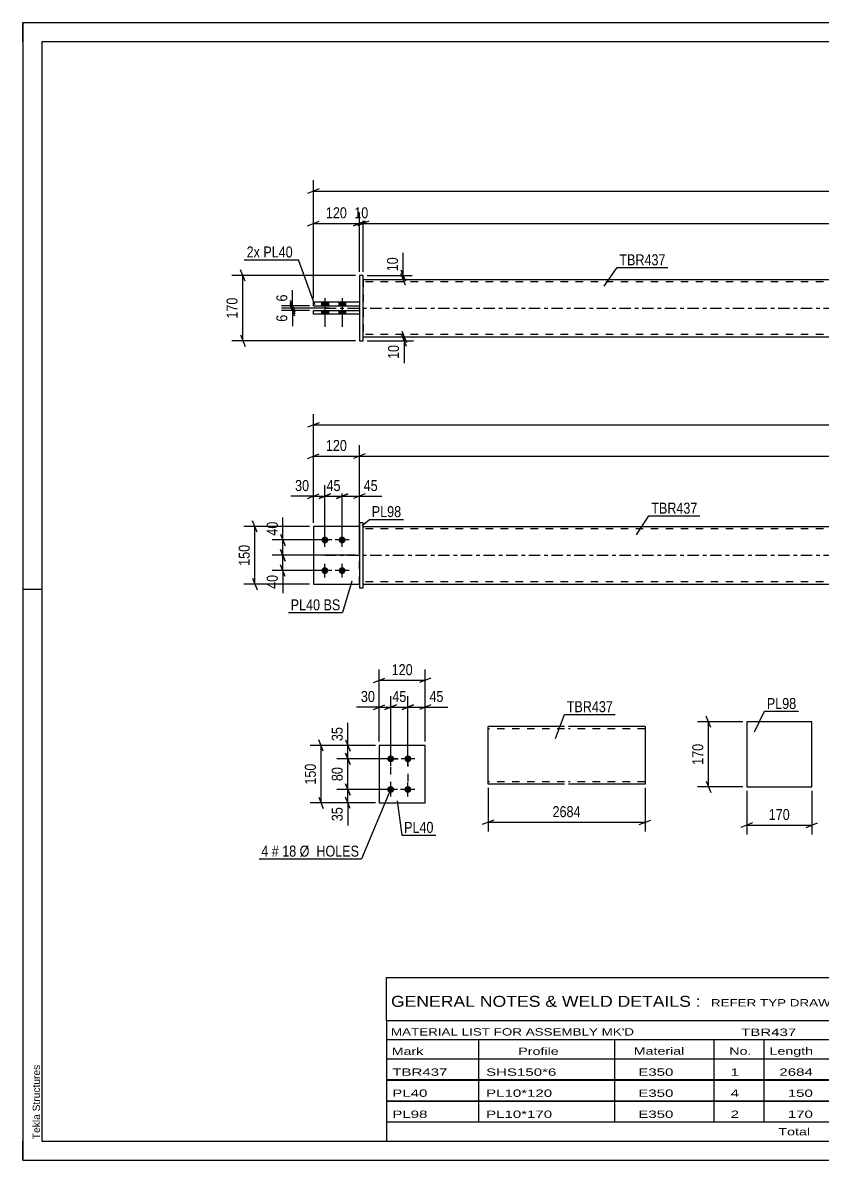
# Model space of a CAD drawing. Header units: millimetres. Extents: x 0 to 420, y 0 to 297.
# Drawn here: x 0 to 208.8, y 0 to 297 of the extents above; entities that cross this region are included whole.
import ezdxf

# ---------------------------------------------------------------- set-up
doc = ezdxf.new("R2010")
doc.units = ezdxf.units.MM
doc.linetypes.add('DXK_LINE_DOT2', pattern=[3.9198, 1.9599, -1.9599])
doc.linetypes.add('DXK_LINE_DOT3', pattern=[5.9187, 2.979, -0.9799, 0.9799, -0.9799])
doc.styles.add('Arial', font='ARIAL.TTF', dxfattribs={"height": 0.2})
doc.styles.add('Arial Narrow', font='ARIALN.TTF', dxfattribs={"height": 0.2})

# ---------------------------------------------------------------- blocks, each defined once
blk = doc.blocks.new('Unknown-580574749-1163')
at = {"color": 5, "linetype": 'Continuous'}
for p, q in [((420, 297), (0, 297)), ((0, 297), (0, 0)), ((0, 292), (0, 297)), ((415, 292), (5, 292)), ((5, 292), (5, 5)), ((5, 149), (0, 149)), ((0, 0), (0, 5)), ((5, 5), (415, 5)), ((0, 0), (420, 0))]:
    blk.add_line(p, q, dxfattribs=at)
at = {"color": 174, "linetype": 'Continuous', "style": 'Arial'}
blk.add_text('Tekla Structures', height=1.9102, rotation=90, dxfattribs=at).set_placement((4.5, 5.5))
blk = doc.blocks.new('Part-580574749-1761 - 1733')
at = {"color": 2, "linetype": 'Continuous'}
for p, q in [((87.9, 165.45), (75.9, 165.45)), ((75.9, 165.45), (75.9, 150.45)), ((75.9, 150.45), (87.9, 150.45))]:
    blk.add_line(p, q, dxfattribs=at)
at = {"color": 7, "linetype": 'DXK_LINE_DOT2'}
blk.add_line((87.9, 150.45), (87.9, 165.45), dxfattribs=at)
blk = doc.blocks.new('Bolt-580574749-1735 - 1733')
at = {"linetype": 'Continuous'}
for points in [[(78.9, 161.05, -1), (78.9, 162.85, -1)], [(83.4, 161.05, -1), (83.4, 162.85, -1)], [(78.9, 153.05, -1), (78.9, 154.85, -1)], [(83.4, 153.05, -1), (83.4, 154.85, -1)]]:
    blk.add_hatch(color=1, dxfattribs=at).paths.add_polyline_path(points)
at = {"color": 1, "linetype": 'Continuous'}
for p, q in [((78.9, 160.15), (78.9, 163.75)), ((83.4, 160.15), (83.4, 163.75)), ((80.7, 161.95), (77.1, 161.95)), ((85.2, 161.95), (81.6, 161.95)), ((78.9, 152.15), (78.9, 155.75)), ((83.4, 152.15), (83.4, 155.75)), ((80.7, 153.95), (77.1, 153.95)), ((85.2, 153.95), (81.6, 153.95))]:
    blk.add_line(p, q, dxfattribs=at)
blk = doc.blocks.new('Part-580574749-1741 - 1733')
at = {"color": 2, "linetype": 'Continuous'}
for p, q in [((88.9, 165.45), (216.9, 165.45)), ((217, 165.45), (345, 165.45)), ((88.9, 150.45), (216.9, 150.45)), ((217, 150.45), (345, 150.45))]:
    blk.add_line(p, q, dxfattribs=at)
at = {"color": 7, "linetype": 'DXK_LINE_DOT2'}
for p, q in [((88.9, 150.45), (88.9, 165.45)), ((216.9, 164.85), (88.9, 164.85)), ((345, 164.85), (217, 164.85)), ((345, 165.45), (345, 150.45)), ((216.9, 151.05), (88.9, 151.05)), ((345, 151.05), (217, 151.05))]:
    blk.add_line(p, q, dxfattribs=at)
at = {"color": 7, "linetype": 'DXK_LINE_DOT3'}
for p, q in [((78.9, 157.95), (216.9, 157.95)), ((217, 157.95), (355, 157.95))]:
    blk.add_line(p, q, dxfattribs=at)
blk = doc.blocks.new('Part-580574749-1756 - 1733')
at = {"color": 2, "linetype": 'Continuous'}
for p, q in [((88.9, 166.45), (87.9, 166.45)), ((87.9, 166.45), (87.9, 149.45)), ((88.9, 149.45), (88.9, 166.45)), ((87.9, 149.45), (88.9, 149.45))]:
    blk.add_line(p, q, dxfattribs=at)
blk = doc.blocks.new('Part-580574749-1766 - 1733')
at = {"color": 7, "linetype": 'DXK_LINE_DOT2'}
for p, q in [((87.9, 165.45), (75.9, 165.45)), ((75.9, 165.45), (75.9, 150.45)), ((87.9, 150.45), (87.9, 165.45)), ((75.9, 150.45), (87.9, 150.45))]:
    blk.add_line(p, q, dxfattribs=at)
blk = doc.blocks.new('Part-580574749-1440 - 1390')
at = {"color": 2, "linetype": 'Continuous'}
for p, q in [((88.9, 229.99), (216.9, 229.99)), ((217, 229.99), (345, 229.99)), ((88.9, 214.99), (216.9, 214.99)), ((217, 214.99), (345, 214.99))]:
    blk.add_line(p, q, dxfattribs=at)
at = {"color": 7, "linetype": 'DXK_LINE_DOT2'}
for p, q in [((88.9, 229.99), (88.9, 214.99)), ((216.9, 229.39), (88.9, 229.39)), ((345, 229.39), (217, 229.39)), ((345, 229.99), (345, 214.99)), ((216.9, 215.59), (88.9, 215.59)), ((345, 215.59), (217, 215.59))]:
    blk.add_line(p, q, dxfattribs=at)
at = {"color": 7, "linetype": 'DXK_LINE_DOT3'}
for p, q in [((78.9, 222.49), (216.9, 222.49)), ((217, 222.49), (355, 222.49))]:
    blk.add_line(p, q, dxfattribs=at)
blk = doc.blocks.new('Bolt-580574749-1424 - 1390')
at = {"linetype": 'Continuous'}
for points in [[(78, 223.09), (79.8, 223.09), (79.8, 224.09), (78, 224.09)], [(78, 223.09), (79.8, 223.09), (79.8, 224.09), (78, 224.09)], [(82.5, 223.09), (84.3, 223.09), (84.3, 224.09), (82.5, 224.09)], [(82.5, 223.09), (84.3, 223.09), (84.3, 224.09), (82.5, 224.09)], [(78, 220.89), (79.8, 220.89), (79.8, 221.89), (78, 221.89)], [(78, 220.89), (79.8, 220.89), (79.8, 221.89), (78, 221.89)], [(82.5, 220.89), (84.3, 220.89), (84.3, 221.89), (82.5, 221.89)], [(82.5, 220.89), (84.3, 220.89), (84.3, 221.89), (82.5, 221.89)]]:
    blk.add_hatch(color=1, dxfattribs=at).paths.add_polyline_path(points)
at = {"color": 1, "linetype": 'Continuous'}
for p, q in [((78, 224.09), (78, 223.09)), ((78, 224.09), (78, 223.09)), ((78.9, 225.09), (78.9, 217.59)), ((78.9, 225.09), (78.9, 217.59)), ((79.8, 224.09), (79.8, 223.09)), ((79.8, 224.09), (79.8, 223.09)), ((82.5, 224.09), (82.5, 223.09)), ((82.5, 224.09), (82.5, 223.09)), ((83.4, 225.09), (83.4, 217.59)), ((83.4, 225.09), (83.4, 217.59)), ((84.3, 224.09), (84.3, 223.09)), ((84.3, 224.09), (84.3, 223.09)), ((78, 221.89), (78, 220.89)), ((78, 221.89), (78, 220.89)), ((79.8, 221.89), (79.8, 220.89)), ((79.8, 221.89), (79.8, 220.89)), ((82.5, 221.89), (82.5, 220.89)), ((82.5, 221.89), (82.5, 220.89)), ((84.3, 221.89), (84.3, 220.89)), ((84.3, 221.89), (84.3, 220.89))]:
    blk.add_line(p, q, dxfattribs=at)
blk = doc.blocks.new('Part-580574749-1451 - 1390')
at = {"color": 2, "linetype": 'Continuous'}
for p, q in [((75.9, 223.09), (75.9, 224.09)), ((75.9, 224.09), (87.9, 224.09)), ((75.9, 223.09), (87.9, 223.09))]:
    blk.add_line(p, q, dxfattribs=at)
at = {"color": 7, "linetype": 'DXK_LINE_DOT2'}
blk.add_line((87.9, 224.09), (87.9, 223.09), dxfattribs=at)
blk = doc.blocks.new('Part-580574749-1456 - 1390')
at = {"color": 2, "linetype": 'Continuous'}
for p, q in [((75.9, 221.89), (87.9, 221.89)), ((75.9, 220.89), (75.9, 221.89)), ((87.9, 220.89), (75.9, 220.89))]:
    blk.add_line(p, q, dxfattribs=at)
at = {"color": 7, "linetype": 'DXK_LINE_DOT2'}
blk.add_line((87.9, 221.89), (87.9, 220.89), dxfattribs=at)
blk = doc.blocks.new('Part-580574749-1457 - 1390')
at = {"color": 2, "linetype": 'Continuous'}
for p, q in [((88.9, 230.99), (87.9, 230.99)), ((87.9, 230.99), (87.9, 213.99)), ((88.9, 213.99), (88.9, 230.99)), ((87.9, 213.99), (88.9, 213.99))]:
    blk.add_line(p, q, dxfattribs=at)
blk = doc.blocks.new('Part-580574749-2157 - 2117')
at = {"color": 2, "linetype": 'Continuous'}
for p, q in [((105.08, 108.31), (93.08, 108.31)), ((93.08, 108.31), (93.08, 93.31)), ((105.08, 93.31), (105.08, 108.31)), ((93.08, 93.31), (105.08, 93.31))]:
    blk.add_line(p, q, dxfattribs=at)
blk = doc.blocks.new('Bolt-580574749-2152 - 2117')
at = {"linetype": 'Continuous'}
for points in [[(96.08, 103.91, -1), (96.08, 105.71, -1)], [(100.58, 103.91, -1), (100.58, 105.71, -1)], [(96.08, 95.91, -1), (96.08, 97.71, -1)], [(100.58, 95.91, -1), (100.58, 97.71, -1)]]:
    blk.add_hatch(color=1, dxfattribs=at).paths.add_polyline_path(points)
at = {"color": 1, "linetype": 'Continuous'}
for p, q in [((97.88, 104.81), (94.28, 104.81)), ((96.08, 103.01), (96.08, 106.61)), ((102.38, 104.81), (98.78, 104.81)), ((100.58, 103.01), (100.58, 106.61)), ((96.08, 95.01), (96.08, 98.61)), ((100.58, 95.01), (100.58, 98.61)), ((97.88, 96.81), (94.28, 96.81)), ((102.38, 96.81), (98.78, 96.81))]:
    blk.add_line(p, q, dxfattribs=at)
blk = doc.blocks.new('Part-580574749-2288 - 2282')
at = {"color": 2, "linetype": 'Continuous'}
for p, q in [((206.05, 114.49), (189.05, 114.49)), ((189.05, 114.49), (189.05, 97.49)), ((206.05, 97.49), (206.05, 114.49)), ((189.05, 97.49), (206.05, 97.49))]:
    blk.add_line(p, q, dxfattribs=at)
blk = doc.blocks.new('Part-580574749-2314 - 2307')
at = {"color": 2, "linetype": 'Continuous'}
for p, q in [((141.51, 113.23), (121.51, 113.23)), ((121.51, 98.32), (121.51, 113.23)), ((162.51, 113.23), (142.51, 113.23)), ((162.51, 113.23), (162.51, 113.14)), ((162.51, 113.14), (162.51, 112.03)), ((162.51, 112.03), (162.51, 98.23)), ((121.51, 98.23), (121.51, 98.32)), ((141.51, 98.23), (121.51, 98.23)), ((162.51, 98.23), (142.51, 98.23))]:
    blk.add_line(p, q, dxfattribs=at)
at = {"color": 7, "linetype": 'DXK_LINE_DOT2'}
for p, q in [((162.51, 112.88), (162.51, 112.03)), ((141.51, 112.63), (121.51, 112.63)), ((162.51, 112.63), (142.51, 112.63)), ((121.51, 98.83), (121.51, 98.88)), ((141.51, 98.83), (121.51, 98.83)), ((121.51, 98.23), (121.51, 98.23)), ((162.51, 98.83), (142.51, 98.83)), ((162.51, 98.88), (162.51, 98.97)), ((162.51, 98.83), (162.51, 98.88)), ((162.51, 98.83), (162.51, 98.88))]:
    blk.add_line(p, q, dxfattribs=at)
blk = doc.blocks.new('Rectangle-580574749-2267 - 2117')
at = {"color": 1, "linetype": 'DXK_LINE_DOT2'}
blk.add_lwpolyline([(96.08, 104.81), (100.58, 104.81), (100.58, 96.81), (96.08, 96.81), (96.08, 104.81)], close=True, dxfattribs=at)
blk = doc.blocks.new('StraightDimension-580574749-1850 - 1733')
at = {"color": 7, "linetype": 'Continuous'}
for p, q in [((75.9, 166.45), (75.9, 194.83)), ((358, 166.45), (358, 194.83)), ((77.4, 192.58), (74.4, 191.38)), ((75.9, 191.98), (358, 191.98)), ((356.5, 191.38), (359.5, 192.58))]:
    blk.add_line(p, q, dxfattribs=at)
at = {"color": 0}
blk.add_wipeout([(221.21, 192.73), (221.21, 196.93), (212.7, 196.93), (212.7, 192.73)], dxfattribs=at)
at = {"color": 3, "style": 'Arial Narrow'}
blk.add_text('2944', height=2.863, dxfattribs=at).set_placement((213.3, 193.33))
blk = doc.blocks.new('StraightDimension-580574749-1994 - 1733')
at = {"color": 7, "linetype": 'Continuous'}
for p, q in [((86.9, 157.95), (65.09, 157.95)), ((67.34, 159.45), (68.54, 156.45)), ((67.94, 153.95), (67.94, 157.95)), ((68.54, 152.45), (67.34, 155.45)), ((77.9, 153.95), (65.09, 153.95))]:
    blk.add_line(p, q, dxfattribs=at)
at = {"color": 0}
blk.add_wipeout([(67.19, 153.43), (62.99, 153.43), (62.99, 148.57), (67.19, 148.57)], dxfattribs=at)
at = {"color": 7, "linetype": 'Continuous'}
blk.add_line((67.94, 153.95), (67.94, 148.05), dxfattribs=at)
blk.add_line((67.94, 153.95), (67.94, 148.05), dxfattribs=at)
at = {"color": 3, "style": 'Arial Narrow'}
blk.add_text('40', height=2.863, rotation=90.0002, dxfattribs=at).set_placement((66.59, 149.17))
blk = doc.blocks.new('StraightDimension-580574749-1908 - 1733')
at = {"color": 7, "linetype": 'Continuous'}
for p, q in [((89.4, 184.43), (86.4, 183.23)), ((87.9, 158.95), (87.9, 186.68)), ((344.5, 183.23), (347.5, 184.43)), ((346, 166.45), (346, 186.68)), ((87.9, 183.83), (346, 183.83))]:
    blk.add_line(p, q, dxfattribs=at)
at = {"color": 0}
blk.add_wipeout([(221.21, 184.58), (221.21, 188.78), (212.7, 188.78), (212.7, 184.58)], dxfattribs=at)
at = {"color": 3, "style": 'Arial Narrow'}
blk.add_text('2704', height=2.863, dxfattribs=at).set_placement((213.3, 185.18))
blk = doc.blocks.new('StraightDimension-580574749-1923 - 1733')
at = {"color": 7, "linetype": 'Continuous'}
for p, q in [((74.4, 183.23), (77.4, 184.43)), ((75.9, 166.45), (75.9, 186.68)), ((89.4, 184.43), (86.4, 183.23)), ((87.9, 158.95), (87.9, 186.68)), ((75.9, 183.83), (87.9, 183.83))]:
    blk.add_line(p, q, dxfattribs=at)
at = {"color": 0}
blk.add_wipeout([(85.25, 184.58), (85.25, 188.78), (78.56, 188.78), (78.56, 184.58)], dxfattribs=at)
at = {"color": 3, "style": 'Arial Narrow'}
blk.add_text('120', height=2.863, dxfattribs=at).set_placement((79.16, 185.18))
blk = doc.blocks.new('StraightDimension-580574749-1939 - 1733')
at = {"color": 7, "linetype": 'Continuous'}
for p, q in [((83.4, 162.95), (83.4, 176.23)), ((87.9, 166.45), (87.9, 176.23)), ((81.9, 172.78), (84.9, 173.98)), ((83.4, 173.38), (87.9, 173.38)), ((89.4, 173.98), (86.4, 172.78))]:
    blk.add_line(p, q, dxfattribs=at)
at = {"color": 0}
blk.add_wipeout([(93.28, 174.13), (93.28, 178.33), (88.43, 178.33), (88.43, 174.13)], dxfattribs=at)
at = {"color": 7, "linetype": 'Continuous'}
blk.add_line((87.9, 173.38), (93.81, 173.38), dxfattribs=at)
blk.add_line((87.9, 173.38), (93.81, 173.38), dxfattribs=at)
at = {"color": 3, "style": 'Arial Narrow'}
blk.add_text('45', height=2.863, dxfattribs=at).set_placement((89.03, 174.73))
blk = doc.blocks.new('StraightDimension-580574749-1955 - 1733')
at = {"color": 7, "linetype": 'Continuous'}
for p, q in [((78.9, 162.95), (78.9, 176.23)), ((83.4, 162.95), (83.4, 176.23)), ((77.4, 172.78), (80.4, 173.98)), ((78.9, 173.38), (83.4, 173.38)), ((84.9, 173.98), (81.9, 172.78))]:
    blk.add_line(p, q, dxfattribs=at)
at = {"color": 0}
blk.add_wipeout([(83.58, 174.13), (83.58, 178.33), (78.73, 178.33), (78.73, 174.13)], dxfattribs=at)
at = {"color": 3, "style": 'Arial Narrow'}
blk.add_text('45', height=2.863, dxfattribs=at).set_placement((79.33, 174.73))
blk = doc.blocks.new('StraightDimension-580574749-1968 - 1733')
at = {"color": 7, "linetype": 'Continuous'}
for p, q in [((75.9, 166.45), (75.9, 176.23)), ((78.9, 162.95), (78.9, 176.23)), ((74.4, 172.78), (77.4, 173.98)), ((75.9, 173.38), (78.9, 173.38)), ((80.4, 173.98), (77.4, 172.78))]:
    blk.add_line(p, q, dxfattribs=at)
at = {"color": 0}
blk.add_wipeout([(75.38, 174.13), (75.38, 178.33), (70.52, 178.33), (70.52, 174.13)], dxfattribs=at)
at = {"color": 7, "linetype": 'Continuous'}
blk.add_line((75.9, 173.38), (70, 173.38), dxfattribs=at)
blk.add_line((75.9, 173.38), (70, 173.38), dxfattribs=at)
at = {"color": 3, "style": 'Arial Narrow'}
blk.add_text('30', height=2.863, dxfattribs=at).set_placement((71.12, 174.73))
blk = doc.blocks.new('StraightDimension-580574749-1985 - 1733')
at = {"color": 7, "linetype": 'Continuous'}
for p, q in [((67.34, 163.45), (68.54, 160.45)), ((77.9, 161.95), (65.09, 161.95)), ((67.94, 157.95), (67.94, 161.95)), ((86.9, 157.95), (65.09, 157.95)), ((68.54, 156.45), (67.34, 159.45))]:
    blk.add_line(p, q, dxfattribs=at)
at = {"color": 0}
blk.add_wipeout([(67.19, 167.34), (62.99, 167.34), (62.99, 162.48), (67.19, 162.48)], dxfattribs=at)
at = {"color": 7, "linetype": 'Continuous'}
blk.add_line((67.94, 161.95), (67.94, 167.86), dxfattribs=at)
blk.add_line((67.94, 161.95), (67.94, 167.86), dxfattribs=at)
at = {"color": 3, "style": 'Arial Narrow'}
blk.add_text('40', height=2.863, rotation=90.0002, dxfattribs=at).set_placement((66.59, 163.08))
blk = doc.blocks.new('StraightDimension-580574749-2004 - 1733')
at = {"color": 7, "linetype": 'Continuous'}
for p, q in [((61.21, 163.95), (60.01, 166.95)), ((74.9, 165.45), (57.76, 165.45)), ((60.61, 150.45), (60.61, 165.45)), ((60.01, 151.95), (61.21, 148.95)), ((74.9, 150.45), (57.76, 150.45))]:
    blk.add_line(p, q, dxfattribs=at)
at = {"color": 0}
blk.add_wipeout([(59.86, 161.3), (55.66, 161.3), (55.66, 154.61), (59.86, 154.61)], dxfattribs=at)
at = {"color": 3, "style": 'Arial Narrow'}
blk.add_text('150', height=2.863, rotation=90.0002, dxfattribs=at).set_placement((59.26, 155.21))
blk = doc.blocks.new('StraightDimension-580574749-1665 - 1390')
at = {"color": 7, "linetype": 'Continuous'}
for p, q in [((58.04, 229.49), (56.84, 232.49)), ((86.9, 230.99), (54.59, 230.99)), ((57.44, 213.99), (57.44, 230.99)), ((86.9, 213.99), (54.59, 213.99)), ((56.84, 215.49), (58.04, 212.49))]:
    blk.add_line(p, q, dxfattribs=at)
at = {"color": 0}
blk.add_wipeout([(56.69, 225.83), (52.49, 225.83), (52.49, 219.15), (56.69, 219.15)], dxfattribs=at)
at = {"color": 3, "style": 'Arial Narrow'}
blk.add_text('170', height=2.863, rotation=90.0002, dxfattribs=at).set_placement((56.09, 219.75))
blk = doc.blocks.new('StraightDimension-580574749-1634 - 1390')
at = {"color": 7, "linetype": 'Continuous'}
for p, q in [((98.73, 232.49), (99.93, 229.49)), ((89.9, 230.99), (101.73, 230.99)), ((89.9, 229.99), (101.73, 229.99)), ((99.93, 228.49), (98.73, 231.49)), ((99.33, 229.99), (99.33, 230.99))]:
    blk.add_line(p, q, dxfattribs=at)
at = {"color": 0}
blk.add_wipeout([(98.58, 236.37), (94.38, 236.37), (94.38, 231.51), (98.58, 231.51)], dxfattribs=at)
at = {"color": 7, "linetype": 'Continuous'}
blk.add_line((99.33, 230.99), (99.33, 236.89), dxfattribs=at)
blk.add_line((99.33, 230.99), (99.33, 236.89), dxfattribs=at)
at = {"color": 3, "style": 'Arial Narrow'}
blk.add_text('10', height=2.863, rotation=90.0002, dxfattribs=at).set_placement((97.98, 232.11))
blk = doc.blocks.new('StraightDimension-580574749-1562 - 1390')
at = {"color": 7, "linetype": 'Continuous'}
for p, q in [((75.9, 225.09), (75.9, 255.86)), ((358, 225.09), (358, 255.86)), ((77.4, 253.61), (74.4, 252.41)), ((75.9, 253.01), (358, 253.01)), ((356.5, 252.41), (359.5, 253.61))]:
    blk.add_line(p, q, dxfattribs=at)
at = {"color": 0}
blk.add_wipeout([(221.21, 253.76), (221.21, 257.96), (212.7, 257.96), (212.7, 253.76)], dxfattribs=at)
at = {"color": 3, "style": 'Arial Narrow'}
blk.add_text('2944', height=2.863, dxfattribs=at).set_placement((213.3, 254.36))
blk = doc.blocks.new('StraightDimension-580574749-1583 - 1390')
at = {"color": 7, "linetype": 'Continuous'}
for p, q in [((88.9, 231.99), (88.9, 247.45)), ((345, 231.99), (345, 247.45)), ((90.4, 245.2), (87.4, 244)), ((88.9, 244.6), (345, 244.6)), ((343.5, 244), (346.5, 245.2))]:
    blk.add_line(p, q, dxfattribs=at)
at = {"color": 0}
blk.add_wipeout([(221.21, 245.35), (221.21, 249.55), (212.7, 249.55), (212.7, 245.35)], dxfattribs=at)
at = {"color": 3, "style": 'Arial Narrow'}
blk.add_text('2684', height=2.863, dxfattribs=at).set_placement((213.3, 245.95))
blk = doc.blocks.new('StraightDimension-580574749-1593 - 1390')
at = {"color": 7, "linetype": 'Continuous'}
for p, q in [((87.9, 231.99), (87.9, 247.45)), ((88.9, 231.99), (88.9, 247.45)), ((86.4, 244), (89.4, 245.2)), ((90.4, 245.2), (87.4, 244)), ((87.9, 244.6), (88.9, 244.6))]:
    blk.add_line(p, q, dxfattribs=at)
at = {"color": 0}
blk.add_wipeout([(90.83, 245.35), (90.83, 249.55), (85.98, 249.55), (85.98, 245.35)], dxfattribs=at)
at = {"color": 3, "style": 'Arial Narrow'}
blk.add_text('10', height=2.863, dxfattribs=at).set_placement((86.58, 245.95))
blk = doc.blocks.new('StraightDimension-580574749-1603 - 1390')
at = {"color": 7, "linetype": 'Continuous'}
for p, q in [((75.9, 225.09), (75.9, 247.45)), ((87.9, 231.99), (87.9, 247.45)), ((74.4, 244), (77.4, 245.2)), ((75.9, 244.6), (87.9, 244.6)), ((89.4, 245.2), (86.4, 244))]:
    blk.add_line(p, q, dxfattribs=at)
at = {"color": 0}
blk.add_wipeout([(85.25, 245.35), (85.25, 249.55), (78.56, 249.55), (78.56, 245.35)], dxfattribs=at)
at = {"color": 3, "style": 'Arial Narrow'}
blk.add_text('120', height=2.863, dxfattribs=at).set_placement((79.16, 245.95))
blk = doc.blocks.new('StraightDimension-580574749-1624 - 1390')
at = {"color": 7, "linetype": 'Continuous'}
for p, q in [((89.9, 214.99), (102, 214.99)), ((89.9, 213.99), (102, 213.99)), ((99, 216.49), (100.2, 213.49)), ((100.2, 212.49), (99, 215.49)), ((99.6, 213.99), (99.6, 214.99))]:
    blk.add_line(p, q, dxfattribs=at)
at = {"color": 0}
blk.add_wipeout([(98.85, 213.46), (94.65, 213.46), (94.65, 208.61), (98.85, 208.61)], dxfattribs=at)
at = {"color": 7, "linetype": 'Continuous'}
blk.add_line((99.6, 213.99), (99.6, 208.08), dxfattribs=at)
blk.add_line((99.6, 213.99), (99.6, 208.08), dxfattribs=at)
at = {"color": 3, "style": 'Arial Narrow'}
blk.add_text('10', height=2.863, rotation=90.0002, dxfattribs=at).set_placement((98.25, 209.21))
blk = doc.blocks.new('StraightDimension-580574749-1676 - 1390')
at = {"color": 7, "linetype": 'Continuous'}
for p, q in [((69.83, 223.99), (71.03, 220.99)), ((71.03, 220.39), (69.83, 223.39)), ((80.15, 222.49), (67.58, 222.49)), ((74.9, 221.89), (67.58, 221.89)), ((70.43, 221.89), (70.43, 222.49))]:
    blk.add_line(p, q, dxfattribs=at)
at = {"color": 0}
blk.add_wipeout([(69.68, 221.36), (65.48, 221.36), (65.48, 218.33), (69.68, 218.33)], dxfattribs=at)
at = {"color": 7, "linetype": 'Continuous'}
blk.add_line((70.43, 221.89), (70.43, 217.81), dxfattribs=at)
blk.add_line((70.43, 221.89), (70.43, 217.81), dxfattribs=at)
at = {"color": 3, "style": 'Arial Narrow'}
blk.add_text('6', height=2.86, rotation=90.0002, dxfattribs=at).set_placement((69.08, 218.93))
blk = doc.blocks.new('StraightDimension-580574749-1686 - 1390')
at = {"color": 7, "linetype": 'Continuous'}
for p, q in [((74.9, 223.09), (67.58, 223.09)), ((69.83, 224.59), (71.03, 221.59)), ((71.03, 220.99), (69.83, 223.99)), ((70.43, 222.49), (70.43, 223.09)), ((80.15, 222.49), (67.58, 222.49))]:
    blk.add_line(p, q, dxfattribs=at)
at = {"color": 0}
blk.add_wipeout([(69.68, 226.64), (65.48, 226.64), (65.48, 223.61), (69.68, 223.61)], dxfattribs=at)
at = {"color": 7, "linetype": 'Continuous'}
blk.add_line((70.43, 223.09), (70.43, 227.17), dxfattribs=at)
blk.add_line((70.43, 223.09), (70.43, 227.17), dxfattribs=at)
at = {"color": 3, "style": 'Arial Narrow'}
blk.add_text('6', height=2.86, rotation=90.0002, dxfattribs=at).set_placement((69.08, 224.21))
blk = doc.blocks.new('StraightDimension-580574749-2160 - 2117')
at = {"color": 7, "linetype": 'Continuous'}
for p, q in [((93.08, 109.31), (93.08, 128.16)), ((105.08, 109.31), (105.08, 128.16)), ((91.58, 124.71), (94.58, 125.91)), ((93.08, 125.31), (105.08, 125.31)), ((106.58, 125.91), (103.58, 124.71))]:
    blk.add_line(p, q, dxfattribs=at)
at = {"color": 0}
blk.add_wipeout([(102.43, 126.06), (102.43, 130.26), (95.74, 130.26), (95.74, 126.06)], dxfattribs=at)
at = {"color": 3, "style": 'Arial Narrow'}
blk.add_text('120', height=2.863, dxfattribs=at).set_placement((96.34, 126.66))
blk = doc.blocks.new('StraightDimension-580574749-2177 - 2117')
at = {"color": 7, "linetype": 'Continuous'}
for p, q in [((94.58, 117.71), (97.58, 118.91)), ((96.08, 105.81), (96.08, 121.16)), ((102.08, 118.91), (99.08, 117.71)), ((100.58, 105.81), (100.58, 121.16)), ((96.08, 118.31), (100.58, 118.31))]:
    blk.add_line(p, q, dxfattribs=at)
at = {"color": 0}
blk.add_wipeout([(100.76, 119.06), (100.76, 123.26), (95.91, 123.26), (95.91, 119.06)], dxfattribs=at)
at = {"color": 3, "style": 'Arial Narrow'}
blk.add_text('45', height=2.863, dxfattribs=at).set_placement((96.51, 119.66))
blk = doc.blocks.new('StraightDimension-580574749-2187 - 2117')
at = {"color": 7, "linetype": 'Continuous'}
for p, q in [((91.58, 117.71), (94.58, 118.91)), ((93.08, 109.31), (93.08, 121.16)), ((97.58, 118.91), (94.58, 117.71)), ((96.08, 105.81), (96.08, 121.16)), ((93.08, 118.31), (96.08, 118.31))]:
    blk.add_line(p, q, dxfattribs=at)
at = {"color": 0}
blk.add_wipeout([(92.56, 119.06), (92.56, 123.26), (87.7, 123.26), (87.7, 119.06)], dxfattribs=at)
at = {"color": 7, "linetype": 'Continuous'}
blk.add_line((93.08, 118.31), (87.18, 118.31), dxfattribs=at)
blk.add_line((93.08, 118.31), (87.18, 118.31), dxfattribs=at)
at = {"color": 3, "style": 'Arial Narrow'}
blk.add_text('30', height=2.863, dxfattribs=at).set_placement((88.3, 119.66))
blk = doc.blocks.new('StraightDimension-580574749-2200 - 2117')
at = {"color": 7, "linetype": 'Continuous'}
for p, q in [((99.08, 117.71), (102.08, 118.91)), ((100.58, 105.81), (100.58, 121.16)), ((106.58, 118.91), (103.58, 117.71)), ((105.08, 109.31), (105.08, 121.16)), ((100.58, 118.31), (105.08, 118.31))]:
    blk.add_line(p, q, dxfattribs=at)
at = {"color": 0}
blk.add_wipeout([(110.47, 119.06), (110.47, 123.26), (105.61, 123.26), (105.61, 119.06)], dxfattribs=at)
at = {"color": 7, "linetype": 'Continuous'}
blk.add_line((105.08, 118.31), (110.99, 118.31), dxfattribs=at)
blk.add_line((105.08, 118.31), (110.99, 118.31), dxfattribs=at)
at = {"color": 3, "style": 'Arial Narrow'}
blk.add_text('45', height=2.863, dxfattribs=at).set_placement((106.21, 119.66))
blk = doc.blocks.new('StraightDimension-580574749-2214 - 2117')
at = {"color": 7, "linetype": 'Continuous'}
for p, q in [((92.08, 108.31), (75.04, 108.31)), ((78.49, 106.81), (77.29, 109.81)), ((77.89, 93.31), (77.89, 108.31)), ((92.08, 93.31), (75.04, 93.31)), ((77.29, 94.81), (78.49, 91.81))]:
    blk.add_line(p, q, dxfattribs=at)
at = {"color": 0}
blk.add_wipeout([(77.14, 104.16), (72.94, 104.16), (72.94, 97.47), (77.14, 97.47)], dxfattribs=at)
at = {"color": 3, "style": 'Arial Narrow'}
blk.add_text('150', height=2.863, rotation=90.0002, dxfattribs=at).set_placement((76.54, 98.07))
blk = doc.blocks.new('StraightDimension-580574749-2231 - 2117')
at = {"color": 7, "linetype": 'Continuous'}
for p, q in [((84.29, 98.31), (85.49, 95.31)), ((95.08, 96.81), (82.04, 96.81)), ((84.89, 93.31), (84.89, 96.81)), ((92.08, 93.31), (82.04, 93.31)), ((85.49, 91.81), (84.29, 94.81))]:
    blk.add_line(p, q, dxfattribs=at)
at = {"color": 0}
blk.add_wipeout([(84.14, 92.79), (79.94, 92.79), (79.94, 87.93), (84.14, 87.93)], dxfattribs=at)
at = {"color": 7, "linetype": 'Continuous'}
blk.add_line((84.89, 93.31), (84.89, 87.41), dxfattribs=at)
blk.add_line((84.89, 93.31), (84.89, 87.41), dxfattribs=at)
at = {"color": 3, "style": 'Arial Narrow'}
blk.add_text('35', height=2.863, rotation=90.0002, dxfattribs=at).set_placement((83.54, 88.53))
blk = doc.blocks.new('StraightDimension-580574749-2244 - 2117')
at = {"color": 7, "linetype": 'Continuous'}
for p, q in [((95.08, 104.81), (82.04, 104.81)), ((84.29, 106.31), (85.49, 103.31)), ((84.89, 96.81), (84.89, 104.81)), ((85.49, 95.31), (84.29, 98.31)), ((95.08, 96.81), (82.04, 96.81))]:
    blk.add_line(p, q, dxfattribs=at)
at = {"color": 0}
blk.add_wipeout([(84.14, 103.24), (79.94, 103.24), (79.94, 98.39), (84.14, 98.39)], dxfattribs=at)
at = {"color": 3, "style": 'Arial Narrow'}
blk.add_text('80', height=2.863, rotation=90.0002, dxfattribs=at).set_placement((83.54, 98.99))
blk = doc.blocks.new('StraightDimension-580574749-2254 - 2117')
at = {"color": 7, "linetype": 'Continuous'}
for p, q in [((92.08, 108.31), (82.04, 108.31)), ((84.29, 109.81), (85.49, 106.81)), ((84.89, 104.81), (84.89, 108.31)), ((95.08, 104.81), (82.04, 104.81)), ((85.49, 103.31), (84.29, 106.31))]:
    blk.add_line(p, q, dxfattribs=at)
at = {"color": 0}
blk.add_wipeout([(84.14, 113.7), (79.94, 113.7), (79.94, 108.84), (84.14, 108.84)], dxfattribs=at)
at = {"color": 7, "linetype": 'Continuous'}
blk.add_line((84.89, 108.31), (84.89, 114.22), dxfattribs=at)
blk.add_line((84.89, 108.31), (84.89, 114.22), dxfattribs=at)
at = {"color": 3, "style": 'Arial Narrow'}
blk.add_text('35', height=2.863, rotation=90.0002, dxfattribs=at).set_placement((83.54, 109.44))
blk = doc.blocks.new('StraightDimension-580574749-2290 - 2282')
at = {"color": 7, "linetype": 'Continuous'}
for p, q in [((179.65, 112.99), (178.45, 115.99)), ((188.05, 114.49), (176.2, 114.49)), ((179.05, 97.49), (179.05, 114.49)), ((178.45, 98.99), (179.65, 95.99)), ((188.05, 97.49), (176.2, 97.49))]:
    blk.add_line(p, q, dxfattribs=at)
at = {"color": 0}
blk.add_wipeout([(178.3, 109.33), (174.1, 109.33), (174.1, 102.65), (178.3, 102.65)], dxfattribs=at)
at = {"color": 3, "style": 'Arial Narrow'}
blk.add_text('170', height=2.863, rotation=90.0002, dxfattribs=at).set_placement((177.7, 103.25))
blk = doc.blocks.new('StraightDimension-580574749-2299 - 2282')
at = {"color": 7, "linetype": 'Continuous'}
for p, q in [((189.05, 96.49), (189.05, 85.09)), ((206.05, 96.49), (206.05, 85.09)), ((190.55, 88.09), (187.55, 86.89)), ((189.05, 87.49), (206.05, 87.49)), ((204.55, 86.89), (207.55, 88.09))]:
    blk.add_line(p, q, dxfattribs=at)
at = {"color": 0}
blk.add_wipeout([(200.9, 88.24), (200.9, 92.44), (194.21, 92.44), (194.21, 88.24)], dxfattribs=at)
at = {"color": 3, "style": 'Arial Narrow'}
blk.add_text('170', height=2.863, dxfattribs=at).set_placement((194.81, 88.84))
blk = doc.blocks.new('StraightDimension-580574749-2317 - 2307')
at = {"color": 7, "linetype": 'Continuous'}
for p, q in [((121.51, 97.23), (121.51, 85.83)), ((162.51, 97.23), (162.51, 85.83)), ((123.01, 88.83), (120.01, 87.63)), ((121.51, 88.23), (162.51, 88.23)), ((161.01, 87.63), (164.01, 88.83))]:
    blk.add_line(p, q, dxfattribs=at)
at = {"color": 0}
blk.add_wipeout([(146.27, 88.98), (146.27, 93.18), (137.75, 93.18), (137.75, 88.98)], dxfattribs=at)
at = {"color": 3, "style": 'Arial Narrow'}
blk.add_text('2684', height=2.863, dxfattribs=at).set_placement((138.35, 89.58))
blk = doc.blocks.new('Unknown-580574749-3713')
at = {"color": 7, "linetype": 'Continuous'}
for p, q in [((95, 47.75), (255, 47.75)), ((95, 36.5), (95, 47.75)), ((255, 47.75), (255, 36.5)), ((95, 36.5), (255, 36.5)), ((95, 36.5), (95, 31.5)), ((255, 36.5), (255, 31.5)), ((95, 31.5), (255, 31.5)), ((95, 31.5), (95, 26.5)), ((119, 31.5), (119, 26.5)), ((154.5, 31.5), (154.5, 26.5)), ((180.5, 31.5), (180.5, 26.5)), ((193.5, 31.5), (193.5, 26.5)), ((211, 31.5), (211, 26.5)), ((233, 31.5), (233, 26.5)), ((255, 31.5), (255, 26.5)), ((95, 26.5), (255, 26.5)), ((95, 26.45), (95, 21.05)), ((95, 26.45), (255, 26.45)), ((119, 26.5), (119, 21)), ((154.5, 26.5), (154.5, 21)), ((180.5, 26.5), (180.5, 21)), ((193.5, 26.5), (193.5, 21)), ((211, 26.5), (211, 21)), ((233, 26.5), (233, 21)), ((255, 26.45), (255, 21.05)), ((95, 21.05), (255, 21.05)), ((95, 20.95), (95, 15.55)), ((95, 20.95), (255, 20.95)), ((119, 21), (119, 15.5)), ((154.5, 21), (154.5, 15.5)), ((180.5, 21), (180.5, 15.5)), ((193.5, 21), (193.5, 15.5)), ((211, 21), (211, 15.5)), ((233, 21), (233, 15.5)), ((255, 20.95), (255, 15.55)), ((95, 15.55), (255, 15.55)), ((95, 15.45), (95, 10.05)), ((95, 15.45), (255, 15.45)), ((119, 15.5), (119, 10)), ((154.5, 15.5), (154.5, 10)), ((180.5, 15.5), (180.5, 10)), ((193.5, 15.5), (193.5, 10)), ((211, 15.5), (211, 10)), ((233, 15.5), (233, 10)), ((255, 15.45), (255, 10.05)), ((95, 10.05), (255, 10.05)), ((95, 10), (255, 10)), ((95, 10), (95, 5)), ((211, 10), (211, 5)), ((233, 10), (233, 5)), ((255, 10), (255, 5)), ((95, 5), (255, 5))]:
    blk.add_line(p, q, dxfattribs=at)
at = {"color": 7, "style": 'Arial Narrow'}
for s, height, width, p in [('GENERAL NOTES & WELD DETAILS :', 2.8633, 1.4, (96.15, 40.06)), ('REFER TYP DRAWING TYP-01', 1.9089, 1.6, (179.7, 40.16)), ("MATERIAL LIST FOR ASSEMBLY MK'D", 1.9089, 1.6, (96.15, 32.56)), ('TBR437', 1.909, 1.794707, (187.59, 32.47)), ('1', 1.91, 1.794707, (217.08, 32.56)), ('No. Required', 1.9089, 1.6, (226.41, 32.56)), ('Mark', 1.909, 1.7, (96.34, 27.5)), ('Profile', 1.909, 1.7, (129.41, 27.5)), ('Material', 1.909, 1.7, (159.54, 27.56)), ('No.', 1.909, 1.7, (184.5, 27.56)), ('Length', 1.909, 1.7, (195, 27.56)), ('Area', 1.909, 1.7, (217.5, 27.56)), ('Weight', 1.909, 1.7, (237, 27.56))]:
    blk.add_text(s, height=height, dxfattribs=dict(at, width=width)).set_placement(p)
at = {"color": 7, "linetype": 'Continuous', "style": 'Arial Narrow'}
for s, height, width, p in [('TBR437', 1.909, 1.794707, (96.5, 22.06)), ('SHS150*6', 1.909, 1.794707, (121, 22.06)), ('E350', 1.909, 1.794707, (160.74, 22.06)), ('1', 1.91, 1.794707, (184.86, 22.06)), ('2684', 1.909, 1.794707, (197.58, 22.06)), ('1.6', 1.909, 1.794707, (221.32, 22.06)), ('72.8', 1.909, 1.794707, (240.14, 22.06)), ('PL40', 1.909, 1.794707, (96.5, 16.56)), ('PL10*120', 1.909, 1.794707, (121, 16.56)), ('E350', 1.909, 1.794707, (160.74, 16.56)), ('4', 1.91, 1.794707, (184.86, 16.56)), ('150', 1.909, 1.794707, (199.77, 16.56)), ('0.0', 1.909, 1.794707, (221.32, 16.56)), ('5.7', 1.909, 1.794707, (242.33, 16.56)), ('PL98', 1.909, 1.794707, (96.5, 11.06)), ('PL10*170', 1.909, 1.794707, (121, 11.06)), ('E350', 1.909, 1.794707, (160.74, 11.06)), ('2', 1.91, 1.794707, (184.86, 11.06)), ('170', 1.909, 1.794707, (199.77, 11.06)), ('0.1', 1.909, 1.794707, (221.32, 11.06)), ('4.5', 1.909, 1.794707, (242.33, 11.06)), ('Total', 1.909, 1.7, (197.33, 6.5)), ('1.9', 1.909, 1.794707, (220.83, 6.5)), ('83.0', 1.909, 1.794707, (240.14, 6.5))]:
    blk.add_text(s, height=height, dxfattribs=dict(at, width=width)).set_placement(p)
blk = doc.blocks.new('Mark-580574749-1737 - 1733')
at = {"color": 0}
blk.add_wipeout([(176.19, 168.83), (176.19, 171.83), (164.13, 171.83), (164.13, 168.83)], dxfattribs=at)
blk.add_wipeout([(176.19, 168.83), (176.19, 171.83), (164.13, 171.83), (164.13, 168.83)], dxfattribs=at)
at = {"color": 30, "linetype": 'Continuous'}
for p, q in [((160.24, 163.26), (163.53, 168.23)), ((163.53, 168.23), (176.79, 168.23))]:
    blk.add_line(p, q, dxfattribs=at)
at = {"color": 3, "style": 'Arial Narrow'}
blk.add_text('TBR437', height=2.863, dxfattribs=at).set_placement((164.13, 168.83))
blk = doc.blocks.new('Mark-580574749-1752 - 1733')
at = {"color": 0}
blk.add_wipeout([(98.82, 167.92), (98.82, 170.92), (91.14, 170.92), (91.14, 167.92)], dxfattribs=at)
blk.add_wipeout([(98.82, 167.92), (98.82, 170.92), (91.14, 170.92), (91.14, 167.92)], dxfattribs=at)
at = {"color": 30, "linetype": 'Continuous'}
for p, q in [((88.6, 165.76), (90.54, 167.32)), ((90.54, 167.32), (99.42, 167.32))]:
    blk.add_line(p, q, dxfattribs=at)
at = {"color": 3, "style": 'Arial Narrow'}
blk.add_text('PL98', height=2.863, dxfattribs=at).set_placement((91.14, 167.92))
blk = doc.blocks.new('MarkSet-580574749-2039 - 1733')
at = {"color": 0}
blk.add_wipeout([(77.64, 143.59), (77.64, 146.59), (69.97, 146.59), (69.97, 143.59)], dxfattribs=at)
blk.add_wipeout([(77.64, 143.59), (77.64, 146.59), (69.97, 146.59), (69.97, 143.59)], dxfattribs=at)
blk.add_wipeout([(82.92, 143.59), (82.92, 146.59), (78.54, 146.59), (78.54, 143.59)], dxfattribs=at)
blk.add_wipeout([(82.92, 143.59), (82.92, 146.59), (78.54, 146.59), (78.54, 143.59)], dxfattribs=at)
at = {"color": 30, "linetype": 'Continuous'}
for p in [(85.95, 151.23), (69.37, 142.99)]:
    blk.add_line(p, (83.52, 142.99), dxfattribs=at)
at = {"color": 3, "style": 'Arial Narrow'}
for s, p in [('PL40', (69.97, 143.59)), ('BS', (78.54, 143.59))]:
    blk.add_text(s, height=2.863, dxfattribs=at).set_placement(p)
blk = doc.blocks.new('Mark-580574749-1436 - 1390')
at = {"color": 0}
blk.add_wipeout([(167.86, 233.68), (167.86, 236.68), (155.8, 236.68), (155.8, 233.68)], dxfattribs=at)
blk.add_wipeout([(167.86, 233.68), (167.86, 236.68), (155.8, 236.68), (155.8, 233.68)], dxfattribs=at)
at = {"color": 30, "linetype": 'Continuous'}
for p, q in [((151.83, 228.23), (155.2, 233.08)), ((155.2, 233.08), (168.46, 233.08))]:
    blk.add_line(p, q, dxfattribs=at)
at = {"color": 3, "style": 'Arial Narrow'}
blk.add_text('TBR437', height=2.863, dxfattribs=at).set_placement((155.8, 233.68))
blk = doc.blocks.new('MarkSet-580574749-1724 - 1390')
at = {"color": 30, "linetype": 'Continuous'}
blk.add_line((76.26, 223.38), (72.01, 235.12), dxfattribs=at)
at = {"color": 0}
blk.add_wipeout([(61.93, 235.72), (61.93, 238.72), (58.46, 238.72), (58.46, 235.72)], dxfattribs=at)
blk.add_wipeout([(61.93, 235.72), (61.93, 238.72), (58.46, 238.72), (58.46, 235.72)], dxfattribs=at)
blk.add_wipeout([(70.51, 235.72), (70.51, 238.72), (62.83, 238.72), (62.83, 235.72)], dxfattribs=at)
blk.add_wipeout([(70.51, 235.72), (70.51, 238.72), (62.83, 238.72), (62.83, 235.72)], dxfattribs=at)
at = {"color": 30, "linetype": 'Continuous'}
blk.add_line((57.86, 235.12), (72.01, 235.12), dxfattribs=at)
at = {"color": 3, "style": 'Arial Narrow'}
for s, p in [('2x', (58.46, 235.72)), ('PL40', (62.83, 235.72))]:
    blk.add_text(s, height=2.863, dxfattribs=at).set_placement(p)
blk = doc.blocks.new('Mark-580574749-2148 - 2117')
at = {"color": 0}
blk.add_wipeout([(64.13, 79.28), (64.13, 82.28), (62.3, 82.28), (62.3, 79.28)], dxfattribs=at)
blk.add_wipeout([(64.13, 79.28), (64.13, 82.28), (62.3, 82.28), (62.3, 79.28)], dxfattribs=at)
blk.add_wipeout([(66.86, 79.28), (66.86, 82.28), (65.03, 82.28), (65.03, 79.28)], dxfattribs=at)
blk.add_wipeout([(66.86, 79.28), (66.86, 82.28), (65.03, 82.28), (65.03, 79.28)], dxfattribs=at)
at = {"color": 3, "style": 'Arial Narrow'}
blk.add_text('4', height=2.86, dxfattribs=at).set_placement((62.3, 79.28))
at = {"color": 0}
blk.add_wipeout([(71.41, 79.28), (71.41, 82.28), (67.76, 82.28), (67.76, 79.28)], dxfattribs=at)
blk.add_wipeout([(71.41, 79.28), (71.41, 82.28), (67.76, 82.28), (67.76, 79.28)], dxfattribs=at)
at = {"color": 3, "style": 'Arial Narrow'}
blk.add_text('#', height=2.86, dxfattribs=at).set_placement((65.03, 79.28))
at = {"color": 0}
blk.add_wipeout([(87.84, 79.28), (87.84, 82.28), (72.31, 82.28), (72.31, 79.28)], dxfattribs=at)
blk.add_wipeout([(87.84, 79.28), (87.84, 82.28), (72.31, 82.28), (72.31, 79.28)], dxfattribs=at)
at = {"color": 7, "linetype": 'Continuous'}
for p in [(96.13, 96.94), (61.7, 78.68)]:
    blk.add_line(p, (88.44, 78.68), dxfattribs=at)
at = {"color": 3, "style": 'Arial Narrow'}
for s, p in [('18', (67.76, 79.28)), ('Ø  HOLES', (72.31, 79.28))]:
    blk.add_text(s, height=2.863, dxfattribs=at).set_placement(p)
blk = doc.blocks.new('Mark-580574749-2153 - 2117')
at = {"color": 0}
blk.add_wipeout([(107.26, 85.48), (107.26, 88.48), (99.59, 88.48), (99.59, 85.48)], dxfattribs=at)
blk.add_wipeout([(107.26, 85.48), (107.26, 88.48), (99.59, 88.48), (99.59, 85.48)], dxfattribs=at)
at = {"color": 30, "linetype": 'Continuous'}
for p, q in [((97.8, 93.84), (98.99, 84.88)), ((98.99, 84.88), (107.86, 84.88))]:
    blk.add_line(p, q, dxfattribs=at)
at = {"color": 3, "style": 'Arial Narrow'}
blk.add_text('PL40', height=2.863, dxfattribs=at).set_placement((99.59, 85.48))
blk = doc.blocks.new('Mark-580574749-2284 - 2282')
at = {"color": 0}
blk.add_wipeout([(201.98, 117.83), (201.98, 120.83), (194.31, 120.83), (194.31, 117.83)], dxfattribs=at)
blk.add_wipeout([(201.98, 117.83), (201.98, 120.83), (194.31, 120.83), (194.31, 117.83)], dxfattribs=at)
at = {"color": 30, "linetype": 'Continuous'}
for p, q in [((191.07, 111.87), (193.71, 117.23)), ((193.71, 117.23), (202.58, 117.23))]:
    blk.add_line(p, q, dxfattribs=at)
at = {"color": 3, "style": 'Arial Narrow'}
blk.add_text('PL98', height=2.863, dxfattribs=at).set_placement((194.31, 117.83))
blk = doc.blocks.new('Mark-580574749-2310 - 2307')
at = {"color": 0}
blk.add_wipeout([(154.12, 116.99), (154.12, 119.99), (142.06, 119.99), (142.06, 116.99)], dxfattribs=at)
blk.add_wipeout([(154.12, 116.99), (154.12, 119.99), (142.06, 119.99), (142.06, 116.99)], dxfattribs=at)
at = {"color": 30, "linetype": 'Continuous'}
for p, q in [((139.1, 110.08), (141.46, 116.39)), ((141.46, 116.39), (154.72, 116.39))]:
    blk.add_line(p, q, dxfattribs=at)
at = {"color": 3, "style": 'Arial Narrow'}
blk.add_text('TBR437', height=2.863, dxfattribs=at).set_placement((142.06, 116.99))

msp = doc.modelspace()

# ---------------------------------------------------------------- block references
for name in ['Unknown-580574749-1163', 'Part-580574749-1440 - 1390', 'Part-580574749-1457 - 1390', 'Part-580574749-1451 - 1390', 'Bolt-580574749-1424 - 1390', 'Part-580574749-1456 - 1390', 'Part-580574749-1756 - 1733', 'Part-580574749-1761 - 1733', 'Part-580574749-1766 - 1733', 'Bolt-580574749-1735 - 1733', 'Part-580574749-1741 - 1733', 'Part-580574749-2314 - 2307', 'Part-580574749-2288 - 2282', 'Part-580574749-2157 - 2117', 'Bolt-580574749-2152 - 2117', 'Rectangle-580574749-2267 - 2117', 'Unknown-580574749-3713']:
    msp.add_blockref(name, (0, 0))

# ---------------------------------------------------------------- next in the draw order: block references
for name in ['StraightDimension-580574749-1634 - 1390', 'StraightDimension-580574749-1665 - 1390', 'StraightDimension-580574749-1624 - 1390', 'StraightDimension-580574749-1850 - 1733', 'StraightDimension-580574749-1994 - 1733', 'StraightDimension-580574749-2160 - 2117', 'Mark-580574749-2310 - 2307', 'Mark-580574749-2284 - 2282', 'StraightDimension-580574749-2290 - 2282', 'StraightDimension-580574749-2317 - 2307', 'Mark-580574749-2153 - 2117']:
    msp.add_blockref(name, (0, 0))

# ---------------------------------------------------------------- next in the draw order: block references
for name in ['StraightDimension-580574749-1562 - 1390', 'StraightDimension-580574749-1908 - 1733', 'StraightDimension-580574749-2177 - 2117', 'StraightDimension-580574749-2299 - 2282']:
    msp.add_blockref(name, (0, 0))

# ---------------------------------------------------------------- next in the draw order: block references
for name in ['StraightDimension-580574749-1583 - 1390', 'StraightDimension-580574749-1923 - 1733', 'Mark-580574749-1737 - 1733', 'StraightDimension-580574749-2187 - 2117', 'StraightDimension-580574749-2200 - 2117']:
    msp.add_blockref(name, (0, 0))

# ---------------------------------------------------------------- next in the draw order: block references
for name in ['StraightDimension-580574749-1593 - 1390', 'Mark-580574749-1436 - 1390', 'StraightDimension-580574749-1939 - 1733', 'StraightDimension-580574749-2214 - 2117']:
    msp.add_blockref(name, (0, 0))

# ---------------------------------------------------------------- next in the draw order: block references
for name in ['StraightDimension-580574749-1603 - 1390', 'StraightDimension-580574749-1955 - 1733', 'Mark-580574749-1752 - 1733', 'StraightDimension-580574749-2231 - 2117']:
    msp.add_blockref(name, (0, 0))

# ---------------------------------------------------------------- next in the draw order: block references
for name in ['StraightDimension-580574749-1676 - 1390', 'StraightDimension-580574749-1968 - 1733', 'StraightDimension-580574749-2244 - 2117']:
    msp.add_blockref(name, (0, 0))

# ---------------------------------------------------------------- next in the draw order: block references
for name in ['StraightDimension-580574749-1686 - 1390', 'StraightDimension-580574749-1985 - 1733', 'StraightDimension-580574749-2254 - 2117', 'Mark-580574749-2148 - 2117']:
    msp.add_blockref(name, (0, 0))

# ---------------------------------------------------------------- next in the draw order: block references
for name in ['MarkSet-580574749-1724 - 1390', 'StraightDimension-580574749-2004 - 1733']:
    msp.add_blockref(name, (0, 0))

# ---------------------------------------------------------------- next in the draw order: block references
msp.add_blockref('MarkSet-580574749-2039 - 1733', (0, 0))

doc.saveas('drawing.dxf')
